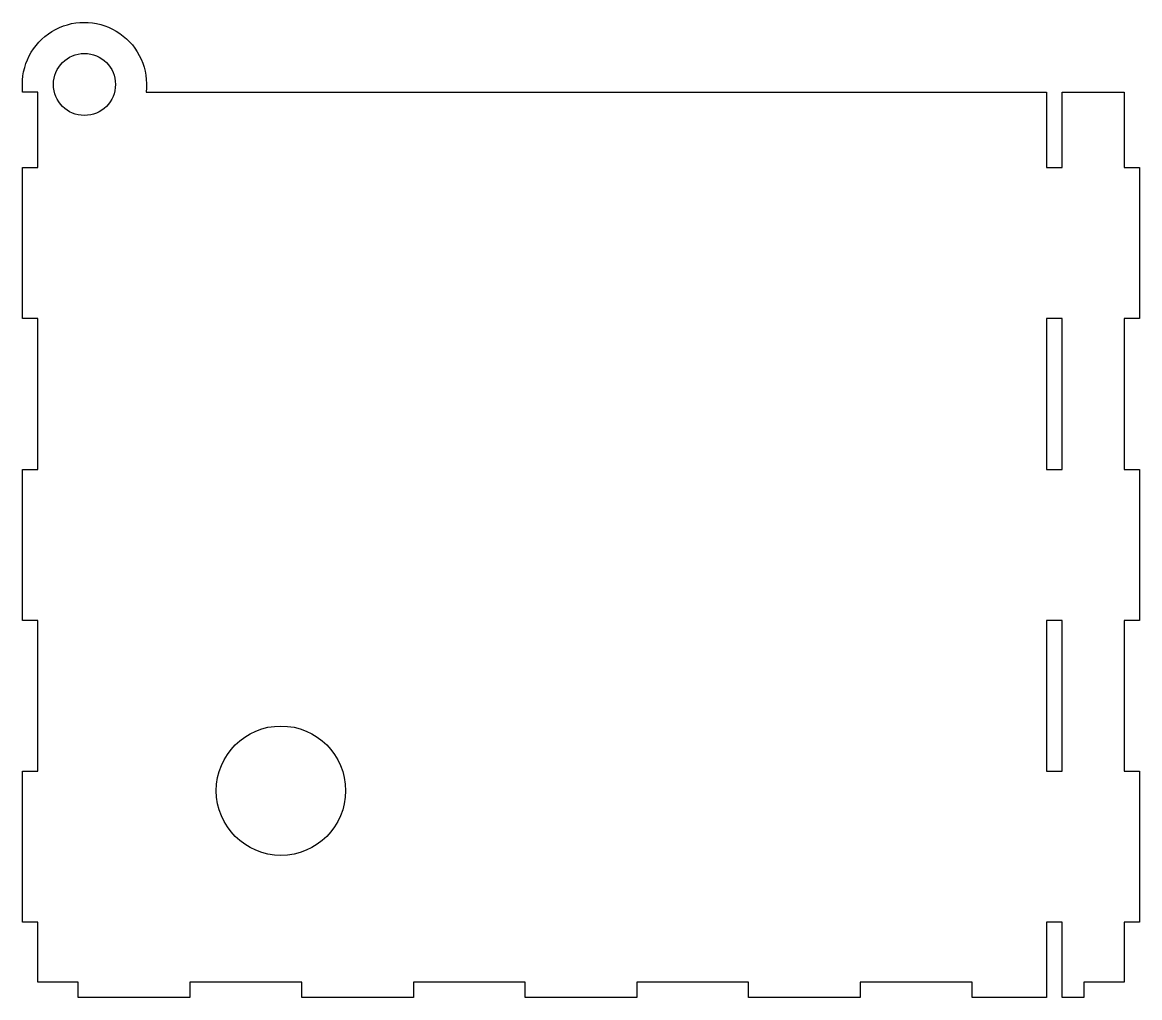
# Model space of a CAD drawing. Header units: millimetres. Extents: x -108 to 108, y 0 to 188.
import ezdxf

# ---------------------------------------------------------------- set-up
doc = ezdxf.new("R2010")
doc.units = ezdxf.units.MM
doc.layers.get('0').update_dxf_attribs({"linetype": 'CONTINUOUS'})

msp = doc.modelspace()

# ---------------------------------------------------------------- linework, layer by layer
msp.add_lwpolyline([(105, 14.58), (105, 3), (97.2, 3), (97.2, 0), (93, 0), (93, 14.58), (90, 14.58), (90, 0), (75.6, 0), (75.6, 3), (54, 3), (54, 0), (32.4, 0), (32.4, 3), (10.8, 3), (10.8, 0), (-10.8, 0), (-10.8, 3), (-32.4, 3), (-32.4, 0), (-54, 0), (-54, 3), (-75.6, 3), (-75.6, 0), (-97.2, 0), (-97.2, 3), (-105, 3), (-105, 14.58), (-108, 14.58), (-108, 43.75), (-105, 43.75), (-105, 72.92), (-108, 72.92), (-108, 102.08), (-105, 102.08), (-105, 131.25), (-108, 131.25), (-108, 160.42), (-105, 160.42), (-105, 175), (-108, 175), (-108, 176.5, -1.064713), (-84.09, 175), (90, 175), (90, 160.42), (93, 160.42), (93, 175), (105, 175), (105, 160.42), (108, 160.42), (108, 131.25), (105, 131.25), (105, 102.08), (108, 102.08), (108, 72.92), (105, 72.92), (105, 43.75), (108, 43.75), (108, 14.58)], format="xyb", close=True)
for points in [[(93, 102.08), (93, 131.25), (90, 131.25), (90, 102.08)], [(93, 43.75), (93, 72.92), (90, 72.92), (90, 43.75)]]:
    msp.add_lwpolyline(points, close=True)
for centre, radius in [((-96, 176.5), 6), ((-58, 40), 12.5)]:
    msp.add_circle(centre, radius)

doc.saveas('drawing.dxf')
